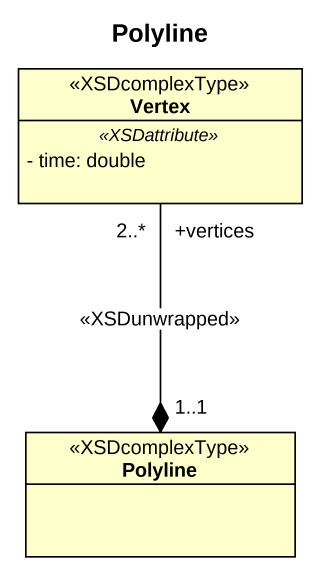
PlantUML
@startuml
title Polyline
hide circle
hide empty members
skinparam classAttributeIconSize 0
class Vertex <<XSDcomplexType>> {
  .. <<XSDattribute>> ..
  - time: double
}
class Polyline <<XSDcomplexType>>
Polyline "1..1" *-up- "+vertices\n2..*" Vertex : <<XSDunwrapped>>
@enduml
